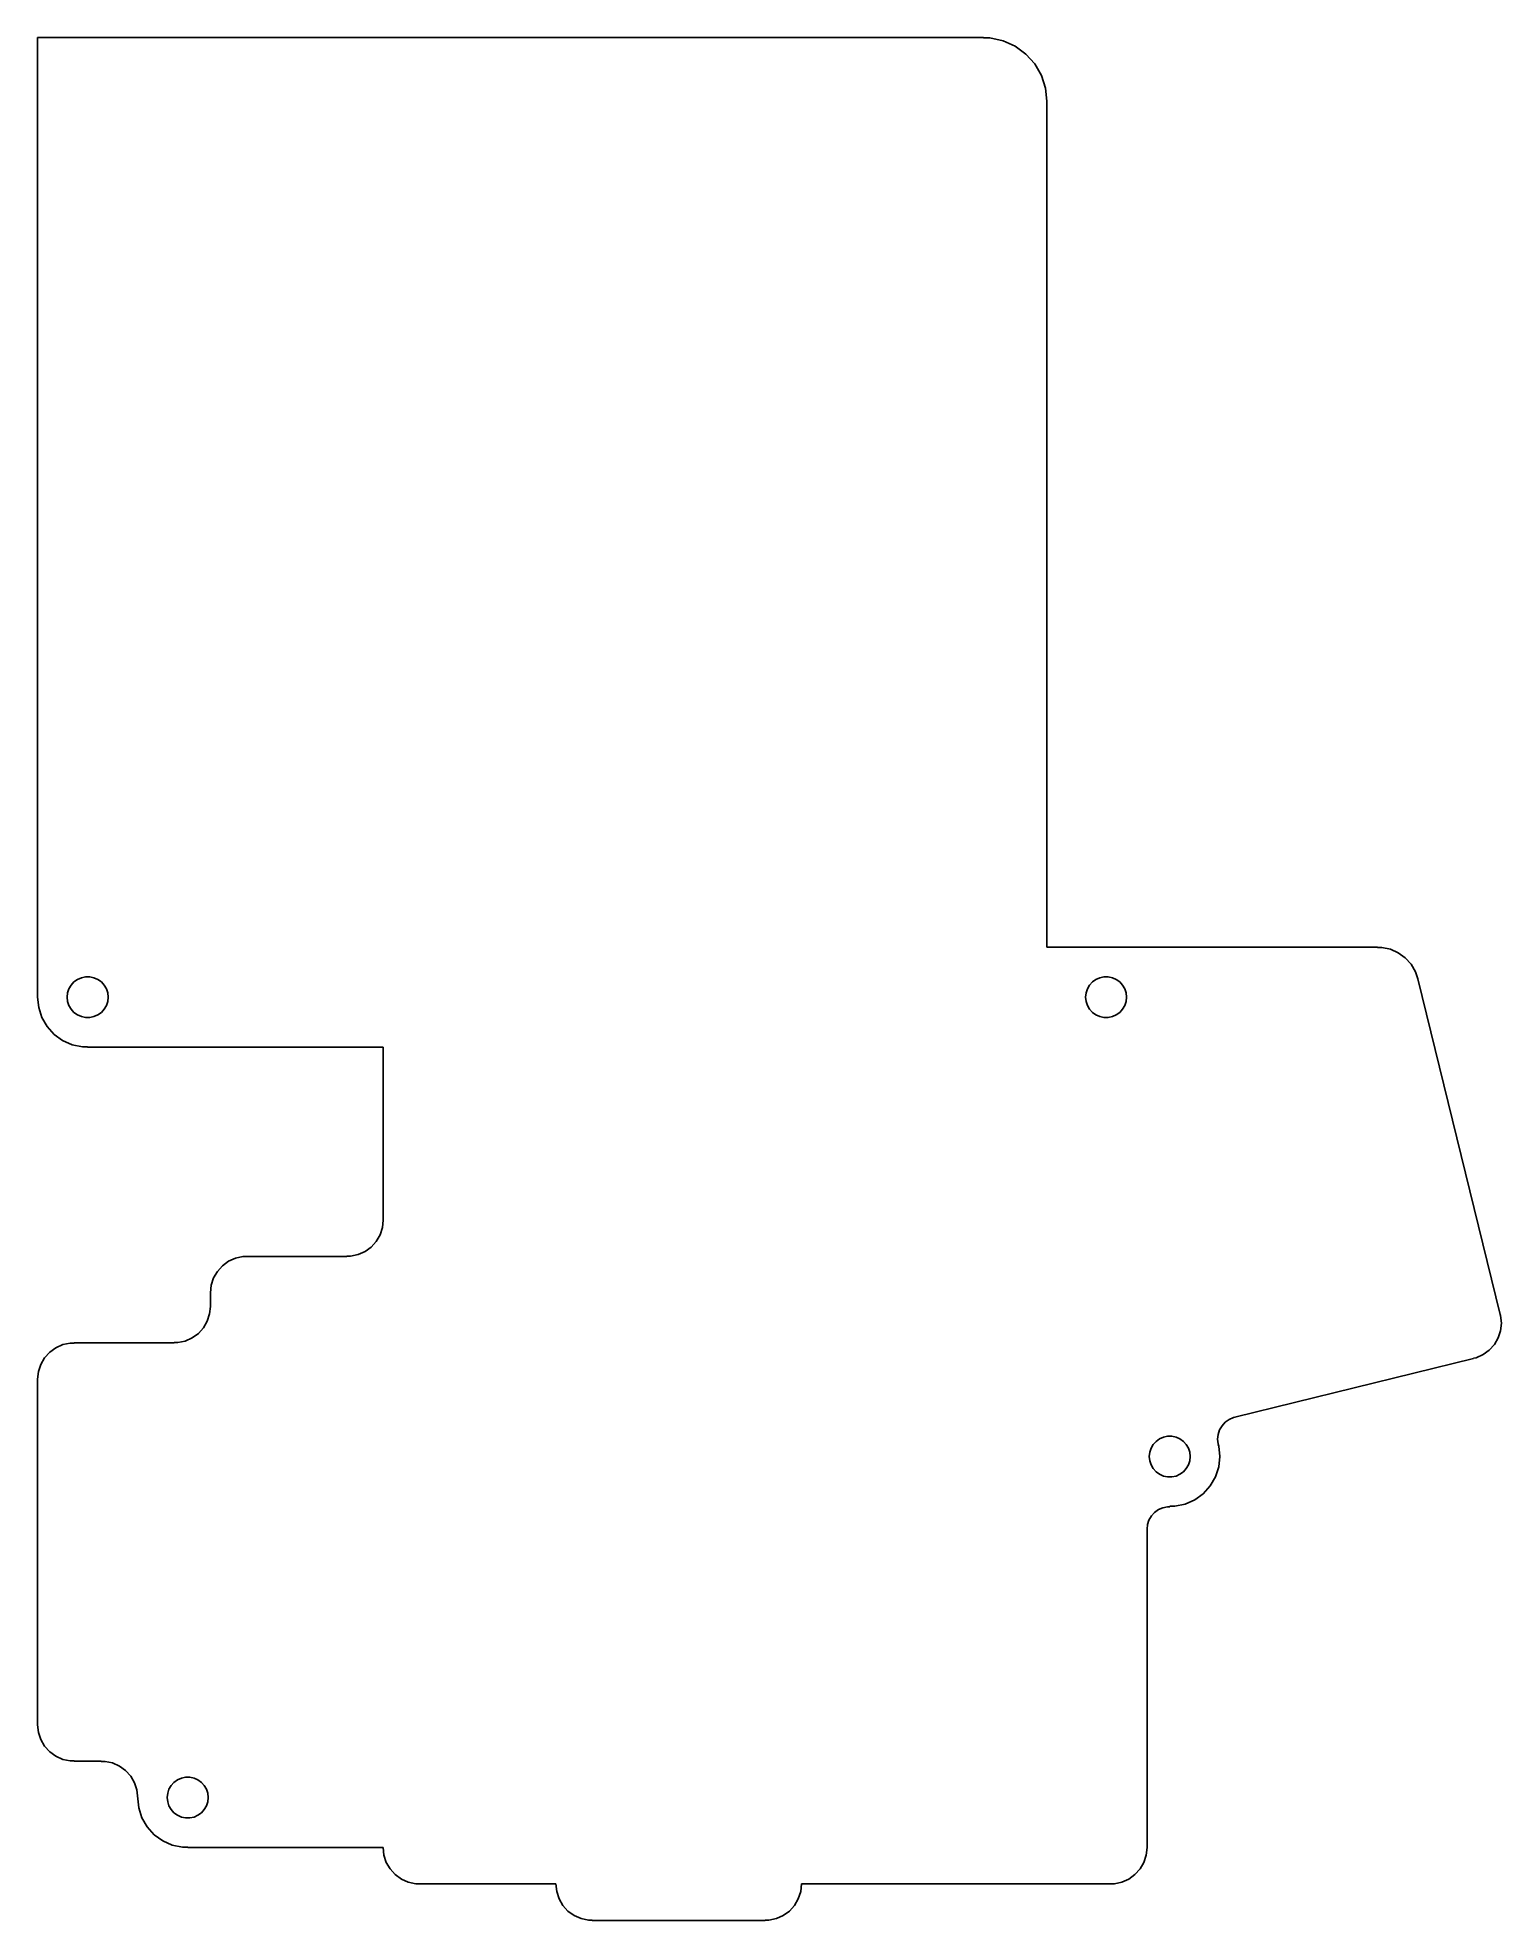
# Model space of a CAD drawing. Header units: metres. Extents: x 0 to 161, y 0 to 207.
import ezdxf

# ---------------------------------------------------------------- set-up
doc = ezdxf.new("R2010")
doc.units = ezdxf.units.M

msp = doc.modelspace()

# ---------------------------------------------------------------- linework, layer by layer
for p, q in [((104, 207), (0, 207)), ((0, 207), (0, 101.5)), ((104, 206.962), (104, 207)), ((104.732, 206.962), (104, 206.962)), ((106.163, 206.657), (104.732, 206.962)), ((107.5, 206.062), (106.163, 206.657)), ((108.684, 205.202), (107.5, 206.062)), ((109.663, 204.115), (108.684, 205.202)), ((110.395, 202.847), (109.663, 204.115)), ((110.847, 201.455), (110.395, 202.847)), ((111, 200), (110.847, 201.455)), ((111, 107), (111, 200)), ((147.347, 107), (111, 107)), ((147.347, 106.975), (147.347, 107)), ((147.825, 106.975), (147.347, 106.975)), ((148.76, 106.776), (147.825, 106.975)), ((149.633, 106.387), (148.76, 106.776)), ((150.407, 105.825), (149.633, 106.387)), ((151.046, 105.115), (150.407, 105.825)), ((4.375, 103.449), (4.8047, 103.64)), ((4.8047, 103.64), (5.2648, 103.738)), ((5.2648, 103.738), (5.73518, 103.738)), ((5.73518, 103.738), (6.19528, 103.64)), ((6.19528, 103.64), (6.625, 103.449)), ((116.375, 103.449), (116.805, 103.64)), ((116.805, 103.64), (117.265, 103.738)), ((117.265, 103.738), (117.735, 103.738)), ((117.735, 103.738), (118.195, 103.64)), ((118.195, 103.64), (118.625, 103.449)), ((151.524, 104.287), (151.046, 105.115)), ((151.775, 103.515), (151.524, 104.287)), ((151.788, 103.518), (151.775, 103.515)), ((160.852, 66.6149), (151.788, 103.518)), ((0, 101.5), (0.12018, 100.356)), ((3.25, 101.5), (3.29916, 101.968)), ((3.29916, 101.032), (3.25, 101.5)), ((3.29916, 101.968), (3.44452, 102.415)), ((3.44452, 102.415), (3.6797, 102.823)), ((3.6797, 102.823), (3.99445, 103.172)), ((3.99445, 103.172), (4.375, 103.449)), ((6.625, 103.449), (7.00554, 103.172)), ((7.00554, 103.172), (7.32028, 102.823)), ((7.32028, 102.823), (7.55547, 102.415)), ((7.55547, 102.415), (7.70082, 101.968)), ((7.70082, 101.968), (7.75, 101.5)), ((7.75, 101.5), (7.70082, 101.032)), ((115.25, 101.5), (115.299, 101.968)), ((115.299, 101.032), (115.25, 101.5)), ((115.299, 101.968), (115.445, 102.415)), ((115.445, 102.415), (115.68, 102.823)), ((115.68, 102.823), (115.994, 103.172)), ((115.994, 103.172), (116.375, 103.449)), ((118.625, 103.449), (119.006, 103.172)), ((119.006, 103.172), (119.32, 102.823)), ((119.32, 102.823), (119.555, 102.415)), ((119.555, 102.415), (119.701, 101.968)), ((119.701, 101.968), (119.75, 101.5)), ((119.75, 101.5), (119.701, 101.032)), ((0.12018, 100.356), (0.47549, 99.2629)), ((3.44452, 100.585), (3.29916, 101.032)), ((3.6797, 100.177), (3.44452, 100.585)), ((3.99445, 99.8279), (3.6797, 100.177)), ((4.375, 99.5514), (3.99445, 99.8279)), ((4.8047, 99.3601), (4.375, 99.5514)), ((5.2648, 99.2623), (4.8047, 99.3601)), ((6.19528, 99.3601), (5.73518, 99.2623)), ((6.625, 99.5514), (6.19528, 99.3601)), ((7.00554, 99.8279), (6.625, 99.5514)), ((7.32028, 100.177), (7.00554, 99.8279)), ((7.55547, 100.585), (7.32028, 100.177)), ((7.70082, 101.032), (7.55547, 100.585)), ((115.445, 100.585), (115.299, 101.032)), ((115.68, 100.177), (115.445, 100.585)), ((115.994, 99.8279), (115.68, 100.177)), ((116.375, 99.5514), (115.994, 99.8279)), ((116.805, 99.3601), (116.375, 99.5514)), ((117.265, 99.2623), (116.805, 99.3601)), ((118.195, 99.3601), (117.735, 99.2623)), ((118.625, 99.5514), (118.195, 99.3601)), ((119.006, 99.8279), (118.625, 99.5514)), ((119.32, 100.177), (119.006, 99.8279)), ((119.555, 100.585), (119.32, 100.177)), ((119.701, 101.032), (119.555, 100.585)), ((0.47549, 99.2629), (1.0504, 98.2672)), ((1.0504, 98.2672), (1.81978, 97.4127)), ((1.81978, 97.4127), (2.75, 96.7369)), ((5.73518, 99.2623), (5.2648, 99.2623)), ((117.735, 99.2623), (117.265, 99.2623)), ((2.75, 96.7369), (3.8004, 96.2692)), ((3.8004, 96.2692), (4.92508, 96.0301)), ((4.92508, 96.0301), (5.5, 96.0301)), ((5.5, 96.0301), (5.5, 96)), ((5.5, 96), (38, 96)), ((38, 96), (38, 77)), ((38, 77), (37.9126, 76.1684)), ((37.2361, 74.6488), (36.6765, 74.0274)), ((37.6542, 75.373), (37.2361, 74.6488)), ((37.9126, 76.1684), (37.6542, 75.373)), ((21, 72.4641), (20.3235, 71.9726)), ((21.7639, 72.8042), (21, 72.4641)), ((22.5819, 72.9781), (21.7639, 72.8042)), ((23, 72.9781), (22.5819, 72.9781)), ((34, 73), (23, 73)), ((23, 73), (23, 72.9781)), ((34.4181, 73.0219), (34, 73.0219)), ((34, 73.0219), (34, 73)), ((35.2361, 73.1958), (34.4181, 73.0219)), ((36, 73.5359), (35.2361, 73.1958)), ((36.6765, 74.0274), (36, 73.5359)), ((19.3458, 70.6269), (19.0874, 69.8316)), ((19.7639, 71.3511), (19.3458, 70.6269)), ((20.3235, 71.9726), (19.7639, 71.3511)), ((19.0874, 69.8316), (19, 69)), ((19, 69), (19, 67.5)), ((18.9126, 66.6684), (18.6542, 65.873)), ((19, 67.5), (18.9126, 66.6684)), ((160.841, 66.6122), (160.852, 66.6149)), ((160.88, 66.4924), (160.841, 66.6122)), ((160.967, 65.6608), (160.88, 66.4924)), ((17.6765, 64.5274), (17, 64.0359)), ((18.2361, 65.1488), (17.6765, 64.5274)), ((18.6542, 65.873), (18.2361, 65.1488)), ((160.621, 64.0338), (160.88, 64.8291)), ((160.88, 64.8291), (160.967, 65.6608)), ((1.32347, 62.4726), (0.76393, 61.8511)), ((2, 62.9641), (1.32347, 62.4726)), ((2.76393, 63.3042), (2, 62.9641)), ((3.58188, 63.4781), (2.76393, 63.3042)), ((4, 63.4781), (3.58188, 63.4781)), ((15, 63.5), (4, 63.5)), ((4, 63.5), (4, 63.4781)), ((15.4181, 63.5219), (15, 63.5219)), ((15, 63.5219), (15, 63.5)), ((16.2361, 63.6958), (15.4181, 63.5219)), ((17, 64.0359), (16.2361, 63.6958)), ((158.203, 61.8565), (158.967, 62.1967)), ((158.967, 62.1967), (159.644, 62.6882)), ((159.644, 62.6882), (160.203, 63.3096)), ((160.203, 63.3096), (160.621, 64.0338)), ((0.0874, 60.3316), (0, 59.5)), ((0.34581, 61.1269), (0.0874, 60.3316)), ((0.76393, 61.8511), (0.34581, 61.1269)), ((131.673, 55.3292), (157.921, 61.7762)), ((157.916, 61.7956), (158.203, 61.8565)), ((157.921, 61.7762), (157.916, 61.7956)), ((0, 59.5), (0, 21.5)), ((129.824, 53.4212), (129.985, 53.9182)), ((129.985, 53.9182), (130.247, 54.3708)), ((130.247, 54.3708), (130.596, 54.7592)), ((130.596, 54.7592), (131.019, 55.0664)), ((131.019, 55.0664), (131.497, 55.279)), ((131.497, 55.279), (131.676, 55.3171)), ((131.676, 55.3171), (131.673, 55.3292)), ((122.299, 51.461), (122.445, 51.9083)), ((122.445, 51.9083), (122.68, 52.3157)), ((122.68, 52.3157), (122.994, 52.6653)), ((122.994, 52.6653), (123.375, 52.9417)), ((123.375, 52.9417), (123.805, 53.1331)), ((123.805, 53.1331), (124.265, 53.2309)), ((124.265, 53.2309), (124.735, 53.2309)), ((124.735, 53.2309), (125.195, 53.1331)), ((125.195, 53.1331), (125.625, 52.9417)), ((125.625, 52.9417), (126.006, 52.6653)), ((126.006, 52.6653), (126.32, 52.3157)), ((126.32, 52.3157), (126.555, 51.9083)), ((126.555, 51.9083), (126.701, 51.461)), ((129.769, 52.9014), (129.824, 53.4212)), ((129.824, 52.3816), (129.769, 52.9014)), ((129.848, 52.3067), (129.824, 52.3816)), ((129.826, 52.3014), (129.848, 52.3067)), ((129.88, 52.1367), (129.826, 52.3014)), ((130, 50.9932), (129.88, 52.1367)), ((122.25, 50.9932), (122.299, 51.461)), ((122.299, 50.5254), (122.25, 50.9932)), ((122.445, 50.078), (122.299, 50.5254)), ((122.68, 49.6707), (122.445, 50.078)), ((126.555, 50.078), (126.32, 49.6707)), ((126.701, 50.5254), (126.555, 50.078)), ((126.701, 51.461), (126.75, 50.9932)), ((126.75, 50.9932), (126.701, 50.5254)), ((129.525, 48.7561), (129.88, 49.8497)), ((129.88, 49.8497), (130, 50.9932)), ((122.994, 49.3211), (122.68, 49.6707)), ((123.375, 49.0446), (122.994, 49.3211)), ((123.805, 48.8533), (123.375, 49.0446)), ((124.265, 48.7555), (123.805, 48.8533)), ((124.735, 48.7555), (124.265, 48.7555)), ((125.195, 48.8533), (124.735, 48.7555)), ((125.625, 49.0446), (125.195, 48.8533)), ((126.006, 49.3211), (125.625, 49.0446)), ((126.32, 49.6707), (126.006, 49.3211)), ((128.18, 46.9059), (128.95, 47.7604)), ((128.95, 47.7604), (129.525, 48.7561)), ((125.075, 45.5233), (126.2, 45.7624)), ((126.2, 45.7624), (127.25, 46.23)), ((127.25, 46.23), (128.18, 46.9059)), ((122, 42.9932), (122.055, 43.513)), ((122.055, 43.513), (122.216, 44.01)), ((122.216, 44.01), (122.477, 44.4626)), ((122.477, 44.4626), (122.827, 44.851)), ((122.827, 44.851), (123.25, 45.1582)), ((123.25, 45.1582), (123.727, 45.3708)), ((123.727, 45.3708), (124.239, 45.4795)), ((124.239, 45.4795), (124.5, 45.4795)), ((124.5, 45.4795), (124.5, 45.5233)), ((124.5, 45.5233), (125.075, 45.5233)), ((122, 8), (122, 42.9932)), ((0, 21.5), (0.0874, 20.6684)), ((0.0874, 20.6684), (0.34581, 19.873)), ((0.34581, 19.873), (0.76393, 19.1488)), ((0.76393, 19.1488), (1.32347, 18.5274)), ((1.32347, 18.5274), (2, 18.0359)), ((2, 18.0359), (2.76393, 17.6958)), ((2.76393, 17.6958), (3.58188, 17.5219)), ((3.58188, 17.5219), (4, 17.5219)), ((4, 17.5219), (4, 17.5)), ((4, 17.5), (7, 17.5)), ((7, 17.5), (7, 17.4781)), ((7, 17.4781), (7.41811, 17.4781)), ((7.41811, 17.4781), (8.23605, 17.3042)), ((8.23605, 17.3042), (9, 16.9641)), ((9, 16.9641), (9.67651, 16.4726)), ((9.67651, 16.4726), (10.2361, 15.8511)), ((10.2361, 15.8511), (10.6542, 15.1269)), ((10.6542, 15.1269), (10.9126, 14.3316)), ((14.4445, 14.4151), (14.6797, 14.8225)), ((14.6797, 14.8225), (14.9944, 15.1721)), ((14.9944, 15.1721), (15.375, 15.4485)), ((15.375, 15.4485), (15.8047, 15.6399)), ((15.8047, 15.6399), (16.2648, 15.7377)), ((16.2648, 15.7377), (16.7352, 15.7377)), ((16.7352, 15.7377), (17.1953, 15.6399)), ((17.1953, 15.6399), (17.625, 15.4485)), ((17.625, 15.4485), (18.0055, 15.1721)), ((18.0055, 15.1721), (18.3203, 14.8225)), ((18.3203, 14.8225), (18.5555, 14.4151)), ((10.9126, 14.3316), (11.1202, 12.3565)), ((14.25, 13.5), (14.2992, 13.9678)), ((14.2992, 13.0322), (14.25, 13.5)), ((14.2992, 13.9678), (14.4445, 14.4151)), ((14.4445, 12.5848), (14.2992, 13.0322)), ((14.6797, 12.1775), (14.4445, 12.5848)), ((18.5555, 12.5848), (18.3203, 12.1775)), ((18.5555, 14.4151), (18.7008, 13.9678)), ((18.7008, 13.0322), (18.5555, 12.5848)), ((18.7008, 13.9678), (18.75, 13.5)), ((18.75, 13.5), (18.7008, 13.0322)), ((11.1202, 12.3565), (11.4755, 11.2629)), ((11.4755, 11.2629), (12.0504, 10.2672)), ((14.9944, 11.8279), (14.6797, 12.1775)), ((15.375, 11.5514), (14.9944, 11.8279)), ((15.8047, 11.3601), (15.375, 11.5514)), ((16.2648, 11.2623), (15.8047, 11.3601)), ((16.7352, 11.2623), (16.2648, 11.2623)), ((17.1953, 11.3601), (16.7352, 11.2623)), ((17.625, 11.5514), (17.1953, 11.3601)), ((18.0055, 11.8279), (17.625, 11.5514)), ((18.3203, 12.1775), (18.0055, 11.8279)), ((12.0504, 10.2672), (12.8198, 9.41269)), ((12.8198, 9.41269), (13.75, 8.73685)), ((13.75, 8.73685), (14.8004, 8.26918)), ((14.8004, 8.26918), (15.9251, 8.03012)), ((15.9251, 8.03012), (16.5, 8.03012)), ((16.5, 8.03012), (16.5, 8)), ((16.5, 8), (38, 8)), ((38, 8), (38.0874, 7.16835)), ((38.0874, 7.16835), (38.3458, 6.37305)), ((38.3458, 6.37305), (38.7639, 5.64885)), ((121.236, 5.64885), (121.654, 6.37305)), ((121.654, 6.37305), (121.913, 7.16835)), ((121.913, 7.16835), (122, 8)), ((38.7639, 5.64885), (39.3235, 5.02742)), ((39.3235, 5.02742), (40, 4.53589)), ((40, 4.53589), (40.7639, 4.19577)), ((40.7639, 4.19577), (41.5819, 4.02191)), ((118.418, 4.02191), (119.236, 4.19577)), ((119.236, 4.19577), (120, 4.53589)), ((120, 4.53589), (120.677, 5.02742)), ((120.677, 5.02742), (121.236, 5.64885)), ((41.5819, 4.02191), (42, 4.02191)), ((42, 4.02191), (42, 4)), ((42, 4), (57, 4)), ((57, 4), (57.0874, 3.16835)), ((57.0874, 3.16835), (57.3458, 2.37305)), ((57.3458, 2.37305), (57.7639, 1.64885)), ((83.2361, 1.64885), (83.6542, 2.37305)), ((83.6542, 2.37305), (83.9126, 3.16835)), ((83.9126, 3.16835), (84, 4)), ((84, 4), (118, 4)), ((118, 4), (118, 4.02191)), ((118, 4.02191), (118.418, 4.02191)), ((57.7639, 1.64885), (58.3235, 1.02742)), ((58.3235, 1.02742), (59, 0.53589)), ((59, 0.53589), (59.7639, 0.19577)), ((59.7639, 0.19577), (60.5819, 0.02191)), ((60.5819, 0.02191), (61, 0.02191)), ((61, 0.02191), (61, 0)), ((61, 0), (80, 0)), ((80, 0.02191), (80.4181, 0.02191)), ((80, 0), (80, 0.02191)), ((80.4181, 0.02191), (81.2361, 0.19577)), ((81.2361, 0.19577), (82, 0.53589)), ((82, 0.53589), (82.6765, 1.02742)), ((82.6765, 1.02742), (83.2361, 1.64885))]:
    msp.add_line(p, q)

doc.saveas('drawing.dxf')
